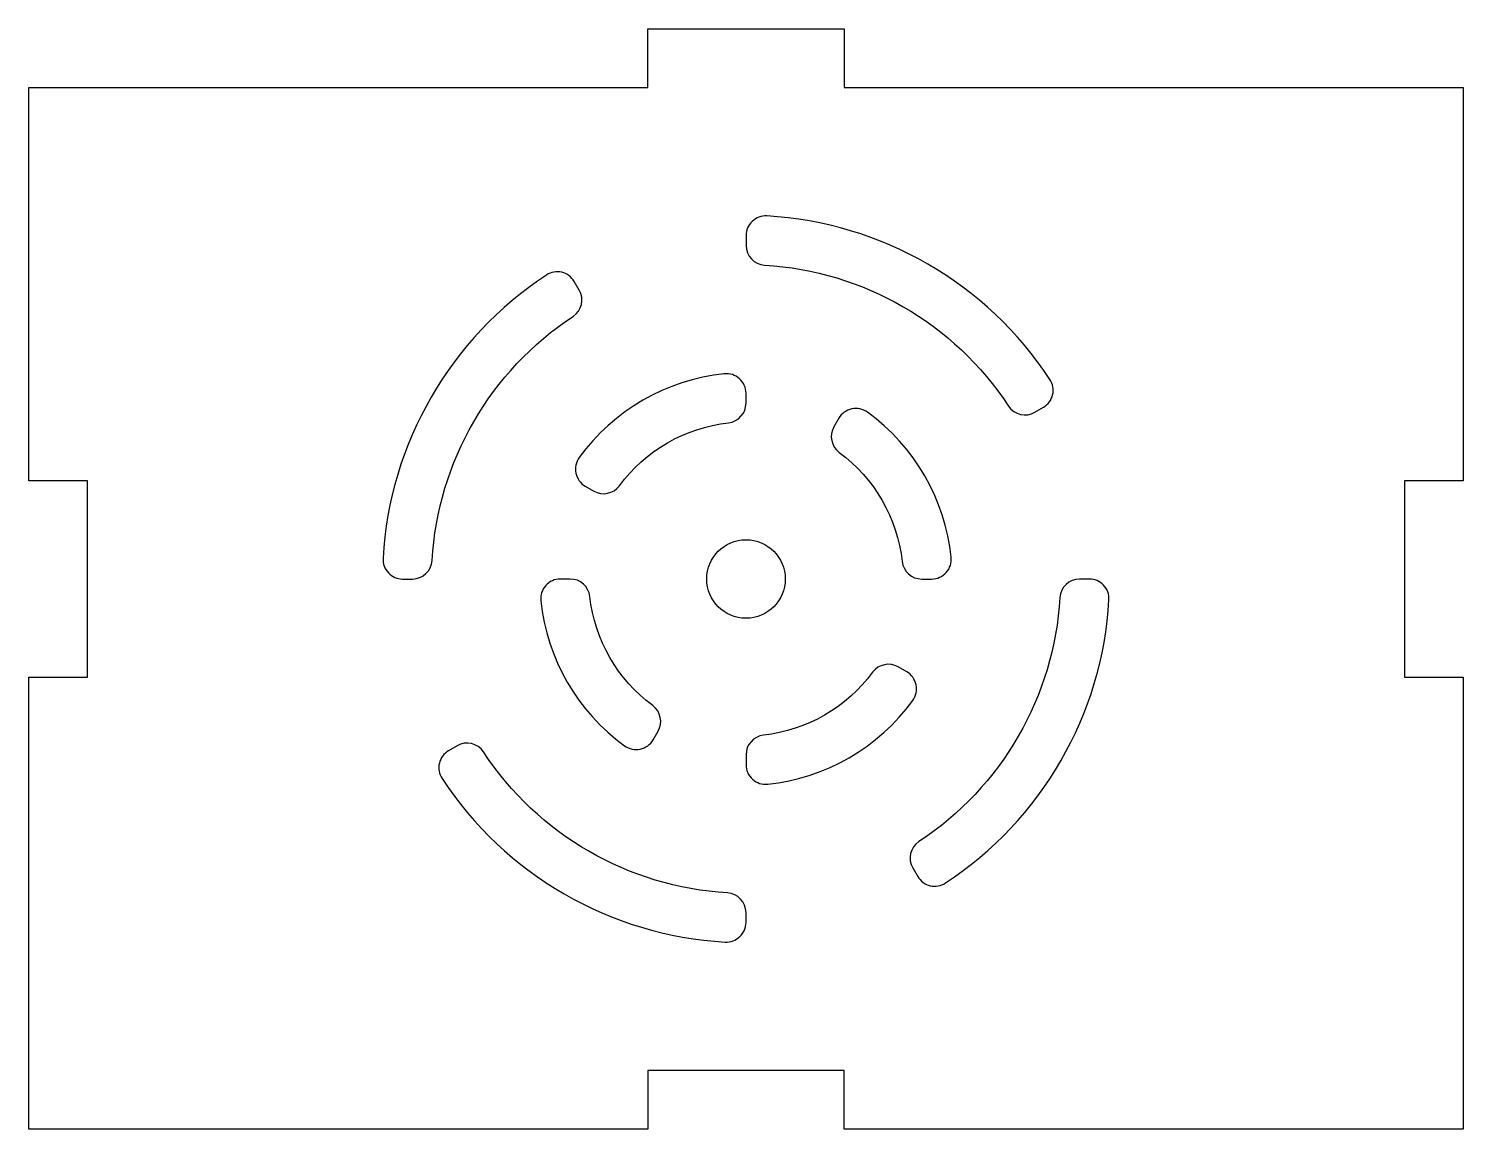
# Model space of a CAD drawing. Header units: millimetres. Extents: x -36.5 to 36.5, y -28 to 28.
import ezdxf

# ---------------------------------------------------------------- set-up
doc = ezdxf.new("R2010")
doc.units = ezdxf.units.MM

msp = doc.modelspace()

# ---------------------------------------------------------------- linework, layer by layer
msp.add_lwpolyline([(-5, -25), (-5, -28), (-36.5, -28), (-36.5, -5), (-33.5, -5), (-33.5, 5), (-36.5, 5), (-36.5, 25), (-5, 25), (-5, 28), (5, 28), (5, 25), (36.5, 25), (36.5, 5), (33.5, 5), (33.5, -5), (36.5, -5), (36.5, -28), (5, -28), (5, -25)], close=True)
for points in [[(0, 16.971, 0.397078), (0.941, 15.972, -0.236645), (13.362, 8.801, 0.397078), (14.697, 8.485), (15.131, 8.736, 0.43106), (15.467, 10.15, 0.237534), (1.057, 18.47, 0.43106), (0, 17.471)], [(-16.971, 0, 0.397078), (-15.972, 0.941, -0.236645), (-8.801, 13.362, 0.397078), (-8.485, 14.697), (-8.736, 15.131, 0.43106), (-10.15, 15.467, 0.237534), (-18.47, 1.057, 0.43106), (-17.471, 0)], [(-8.49, 6.178, 0.44545), (-8.182, 4.724), (-7.746, 4.472, 0.381966), (-6.441, 4.745, -0.209099), (-0.889, 7.95, 0.381966), (0, 8.944), (0, 9.447, 0.44545), (-1.105, 10.442, 0.212171)], [(6.178, 8.49, 0.44545), (4.724, 8.182), (4.472, 7.746, 0.381966), (4.745, 6.441, -0.209099), (7.95, 0.889, 0.381966), (8.944, 0), (9.447, 0, 0.44545), (10.442, 1.105, 0.212171)], [(-6.178, -8.49, 0.44545), (-4.724, -8.182), (-4.472, -7.746, 0.381966), (-4.745, -6.441, -0.209099), (-7.95, -0.889, 0.381966), (-8.944, 0), (-9.447, 0, 0.44545), (-10.442, -1.105, 0.212171)], [(16.971, 0, 0.397078), (15.972, -0.941, -0.236645), (8.801, -13.362, 0.397078), (8.485, -14.697), (8.736, -15.131, 0.43106), (10.15, -15.467, 0.237534), (18.47, -1.057, 0.43106), (17.471, 0)], [(8.49, -6.178, 0.44545), (8.182, -4.724), (7.746, -4.472, 0.381966), (6.441, -4.745, -0.209099), (0.889, -7.95, 0.381966), (0, -8.944), (0, -9.447, 0.44545), (1.105, -10.442, 0.212171)], [(0, -16.971, 0.397078), (-0.941, -15.972, -0.236645), (-13.362, -8.801, 0.397078), (-14.697, -8.485), (-15.131, -8.736, 0.43106), (-15.467, -10.15, 0.237534), (-1.057, -18.47, 0.43106), (0, -17.471)]]:
    msp.add_lwpolyline(points, format="xyb", close=True)
msp.add_circle((0, 0), 2)

doc.saveas('drawing.dxf')
